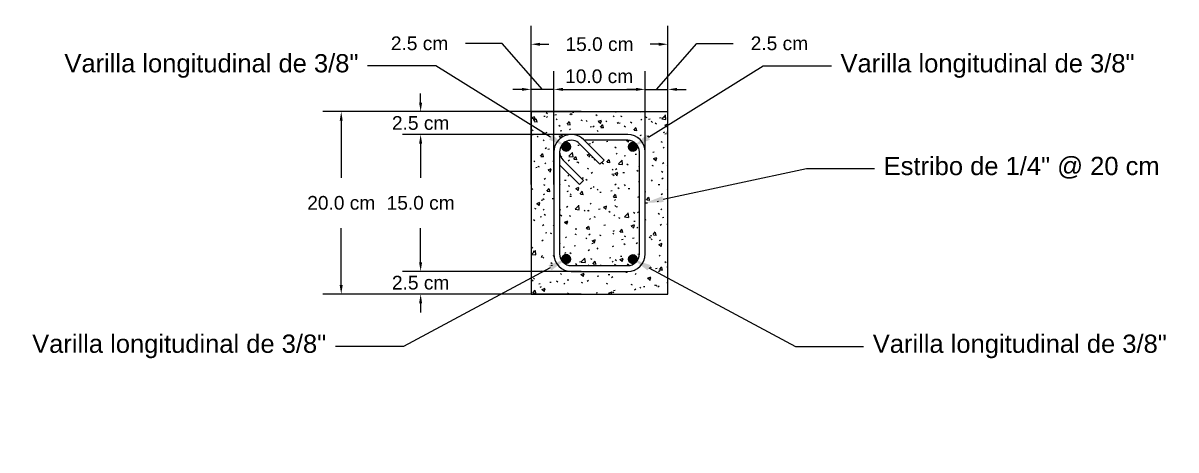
# Model space of a CAD drawing. Header units: metres. Extents: x 258817 to 259192, y 1878716 to 1878911.
# Drawn here: x 259026.933 to 259028.196, y 1878747.125 to 1878747.593 of the extents above; entities that cross this region are included whole.
import ezdxf
from ezdxf import colors
from ezdxf.entities.mleader import LeaderData, LeaderLine
from ezdxf.math import Vec2, Vec3

# ---------------------------------------------------------------- set-up
doc = ezdxf.new("R2010")
doc.units = ezdxf.units.M
doc.header["$MEASUREMENT"] = 0
doc.layers.add('Vistas', color=7, linetype='Continuous')
doc.styles.get("Standard").update_dxf_attribs({"font": 'arial.ttf'})
doc.dimstyles.new('1 a 5', dxfattribs={"dimtxt": 0.015, "dimasz": 0.01, "dimexe": 0.02, "dimexo": 0.02, "dimgap": 0.02, "dimtad": 0, "dimtih": 1, "dimtoh": 1, "dimdec": 1, "dimlfac": 100, "dimzin": 0, "dimdsep": 46, "dimtxsty": 'Standard', "dimcen": 0.01, "dimadec": 0, "dimazin": 0, "dimtfac": 1, "dimtdec": 1, "dimtofl": 0, "dimtmove": 0, "dimatfit": 3, "dimfxl": 1, "dimtolj": 1, "dimtzin": 0, "dimarcsym": 0})

# ---------------------------------------------------------------- blocks, each defined once
blk = doc.blocks.new('*D187')
at = {"layer": 'Defpoints', "color": 0, "transparency": 16777216}
for p in [(259027.6399, 1878747.5695), (259027.4899, 1878747.4956), (259027.6399, 1878747.4956)]:
    blk.add_point(p, dxfattribs=at)
at = {"layer": 'Vistas', "color": 0, "lineweight": -2, "transparency": 16777216}
for p, q in [((259027.4899, 1878747.5156), (259027.4899, 1878747.5895)), ((259027.6399, 1878747.5156), (259027.6399, 1878747.5895)), ((259027.4999, 1878747.5695), (259027.5095, 1878747.5695)), ((259027.6299, 1878747.5695), (259027.6204, 1878747.5695))]:
    blk.add_line(p, q, dxfattribs=at)
at = {"layer": 'Vistas', "color": 0, "transparency": 16777216}
for points in [[(259027.4999, 1878747.5711), (259027.4999, 1878747.5678), (259027.4899, 1878747.5695)], [(259027.6299, 1878747.5711), (259027.6299, 1878747.5678), (259027.6399, 1878747.5695)]]:
    blk.add_solid(points, dxfattribs=at)
at = {"layer": 'Vistas', "color": 0, "transparency": 16777216, "insert": (259027.5649, 1878747.5695), "char_height": 0.015, "attachment_point": 5}
blk.add_mtext('\\A1;15.0 cm', dxfattribs=at)
blk = doc.blocks.new('*D189')
at = {"layer": 'Defpoints', "color": 0, "transparency": 16777216}
for p in [(259027.282, 1878747.4956), (259027.4899, 1878747.4956), (259027.4899, 1878747.2956)]:
    blk.add_point(p, dxfattribs=at)
at = {"layer": 'Vistas', "color": 0, "lineweight": -2, "transparency": 16777216}
for p, q in [((259027.4699, 1878747.4956), (259027.262, 1878747.4956)), ((259027.282, 1878747.4856), (259027.282, 1878747.4232)), ((259027.282, 1878747.3056), (259027.282, 1878747.3679)), ((259027.4699, 1878747.2956), (259027.262, 1878747.2956))]:
    blk.add_line(p, q, dxfattribs=at)
at = {"layer": 'Vistas', "color": 0, "transparency": 16777216}
for points in [[(259027.2803, 1878747.4856), (259027.2836, 1878747.4856), (259027.282, 1878747.4956)], [(259027.2803, 1878747.3056), (259027.2836, 1878747.3056), (259027.282, 1878747.2956)]]:
    blk.add_solid(points, dxfattribs=at)
at = {"layer": 'Vistas', "color": 0, "transparency": 16777216, "insert": (259027.282, 1878747.3956), "char_height": 0.015, "attachment_point": 5}
blk.add_mtext('\\A1;20.0 cm', dxfattribs=at)
blk = doc.blocks.new('*D190')
at = {"layer": 'Defpoints', "color": 0, "transparency": 16777216}
for p in [(259027.369, 1878747.3206), (259027.5649, 1878747.3206), (259027.5649, 1878747.2956)]:
    blk.add_point(p, dxfattribs=at)
at = {"layer": 'Vistas', "color": 0, "lineweight": -2, "transparency": 16777216}
for p, q in [((259027.369, 1878747.3306), (259027.369, 1878747.3406)), ((259027.5449, 1878747.3206), (259027.349, 1878747.3206)), ((259027.5449, 1878747.2956), (259027.349, 1878747.2956)), ((259027.369, 1878747.2856), (259027.369, 1878747.2756))]:
    blk.add_line(p, q, dxfattribs=at)
at = {"layer": 'Vistas', "color": 0, "transparency": 16777216}
for points in [[(259027.3673, 1878747.3306), (259027.3706, 1878747.3306), (259027.369, 1878747.3206)], [(259027.3673, 1878747.2856), (259027.3706, 1878747.2856), (259027.369, 1878747.2956)]]:
    blk.add_solid(points, dxfattribs=at)
at = {"layer": 'Vistas', "color": 0, "transparency": 16777216, "insert": (259027.369, 1878747.3081), "char_height": 0.015, "attachment_point": 5}
blk.add_mtext('\\A1;2.5 cm', dxfattribs=at)
blk = doc.blocks.new('*D191')
at = {"layer": 'Defpoints', "color": 0, "transparency": 16777216}
for p in [(259027.4899, 1878747.52), (259027.4899, 1878747.3956), (259027.5149, 1878747.3956)]:
    blk.add_point(p, dxfattribs=at)
at = {"layer": 'Vistas', "color": 0, "lineweight": -2, "transparency": 16777216}
for p, q in [((259027.4583, 1878747.5704), (259027.4183, 1878747.5704)), ((259027.5024, 1878747.52), (259027.4583, 1878747.5704)), ((259027.4899, 1878747.4156), (259027.4899, 1878747.54)), ((259027.5149, 1878747.4156), (259027.5149, 1878747.54)), ((259027.4799, 1878747.52), (259027.4699, 1878747.52)), ((259027.5149, 1878747.52), (259027.4899, 1878747.52)), ((259027.5249, 1878747.52), (259027.5349, 1878747.52))]:
    blk.add_line(p, q, dxfattribs=at)
at = {"layer": 'Vistas', "color": 0, "transparency": 16777216}
for points in [[(259027.4799, 1878747.5217), (259027.4799, 1878747.5184), (259027.4899, 1878747.52)], [(259027.5249, 1878747.5217), (259027.5249, 1878747.5184), (259027.5149, 1878747.52)]]:
    blk.add_solid(points, dxfattribs=at)
at = {"layer": 'Vistas', "color": 0, "transparency": 16777216, "insert": (259027.3678, 1878747.5704), "char_height": 0.015, "attachment_point": 5}
blk.add_mtext('\\A1;2.5 cm', dxfattribs=at)
blk = doc.blocks.new('*D192')
at = {"layer": 'Defpoints', "color": 0, "transparency": 16777216}
for p in [(259027.6149, 1878747.52), (259027.5149, 1878747.3956), (259027.6149, 1878747.3956)]:
    blk.add_point(p, dxfattribs=at)
at = {"layer": 'Vistas', "color": 0, "lineweight": -2, "transparency": 16777216}
for p, q in [((259027.5149, 1878747.4156), (259027.5149, 1878747.54)), ((259027.6149, 1878747.4156), (259027.6149, 1878747.54)), ((259027.5249, 1878747.52), (259027.6049, 1878747.52))]:
    blk.add_line(p, q, dxfattribs=at)
at = {"layer": 'Vistas', "color": 0, "transparency": 16777216}
for points in [[(259027.5249, 1878747.5217), (259027.5249, 1878747.5184), (259027.5149, 1878747.52)], [(259027.6049, 1878747.5217), (259027.6049, 1878747.5184), (259027.6149, 1878747.52)]]:
    blk.add_solid(points, dxfattribs=at)
at = {"layer": 'Vistas', "color": 0, "transparency": 16777216, "insert": (259027.5645, 1878747.5343), "char_height": 0.015, "attachment_point": 5}
blk.add_mtext('\\A1;10.0 cm', dxfattribs=at)
blk = doc.blocks.new('*D193')
at = {"layer": 'Defpoints', "color": 0, "transparency": 16777216}
for p in [(259027.369, 1878747.4706), (259027.5649, 1878747.4706), (259027.5649, 1878747.3206)]:
    blk.add_point(p, dxfattribs=at)
at = {"layer": 'Vistas', "color": 0, "lineweight": -2, "transparency": 16777216}
for p, q in [((259027.5449, 1878747.4706), (259027.349, 1878747.4706)), ((259027.369, 1878747.4606), (259027.369, 1878747.4232)), ((259027.369, 1878747.3306), (259027.369, 1878747.3679)), ((259027.5449, 1878747.3206), (259027.349, 1878747.3206))]:
    blk.add_line(p, q, dxfattribs=at)
at = {"layer": 'Vistas', "color": 0, "transparency": 16777216}
for points in [[(259027.3673, 1878747.4606), (259027.3706, 1878747.4606), (259027.369, 1878747.4706)], [(259027.3673, 1878747.3306), (259027.3706, 1878747.3306), (259027.369, 1878747.3206)]]:
    blk.add_solid(points, dxfattribs=at)
at = {"layer": 'Vistas', "color": 0, "transparency": 16777216, "insert": (259027.369, 1878747.3956), "char_height": 0.015, "attachment_point": 5}
blk.add_mtext('\\A1;15.0 cm', dxfattribs=at)
blk = doc.blocks.new('*D194')
at = {"layer": 'Defpoints', "color": 0, "transparency": 16777216}
for p in [(259027.6399, 1878747.52), (259027.6149, 1878747.3956), (259027.6399, 1878747.3956)]:
    blk.add_point(p, dxfattribs=at)
at = {"layer": 'Vistas', "color": 0, "lineweight": -2, "transparency": 16777216}
for p, q in [((259027.6274, 1878747.52), (259027.6715, 1878747.5704)), ((259027.6715, 1878747.5704), (259027.7115, 1878747.5704)), ((259027.6149, 1878747.4156), (259027.6149, 1878747.54)), ((259027.6399, 1878747.4156), (259027.6399, 1878747.54)), ((259027.6049, 1878747.52), (259027.5949, 1878747.52)), ((259027.6149, 1878747.52), (259027.6399, 1878747.52)), ((259027.6499, 1878747.52), (259027.6599, 1878747.52))]:
    blk.add_line(p, q, dxfattribs=at)
at = {"layer": 'Vistas', "color": 0, "transparency": 16777216}
for points in [[(259027.6049, 1878747.5217), (259027.6049, 1878747.5184), (259027.6149, 1878747.52)], [(259027.6499, 1878747.5217), (259027.6499, 1878747.5184), (259027.6399, 1878747.52)]]:
    blk.add_solid(points, dxfattribs=at)
at = {"layer": 'Vistas', "color": 0, "transparency": 16777216, "insert": (259027.762, 1878747.5704), "char_height": 0.015, "attachment_point": 5}
blk.add_mtext('\\A1;2.5 cm', dxfattribs=at)
blk = doc.blocks.new('*D203')
at = {"layer": 'Defpoints', "color": 0, "transparency": 16777216}
for p in [(259027.5649, 1878747.4956), (259027.369, 1878747.4706), (259027.5649, 1878747.4706)]:
    blk.add_point(p, dxfattribs=at)
at = {"layer": 'Vistas', "color": 0, "lineweight": -2, "transparency": 16777216}
for p, q in [((259027.369, 1878747.5056), (259027.369, 1878747.5156)), ((259027.5449, 1878747.4956), (259027.349, 1878747.4956)), ((259027.5449, 1878747.4706), (259027.349, 1878747.4706)), ((259027.369, 1878747.4606), (259027.369, 1878747.4506))]:
    blk.add_line(p, q, dxfattribs=at)
at = {"layer": 'Vistas', "color": 0, "transparency": 16777216}
for points in [[(259027.3673, 1878747.5056), (259027.3706, 1878747.5056), (259027.369, 1878747.4956)], [(259027.3673, 1878747.4606), (259027.3706, 1878747.4606), (259027.369, 1878747.4706)]]:
    blk.add_solid(points, dxfattribs=at)
at = {"layer": 'Vistas', "color": 0, "transparency": 16777216, "insert": (259027.369, 1878747.4831), "char_height": 0.015, "attachment_point": 5}
blk.add_mtext('\\A1;2.5 cm', dxfattribs=at)

msp = doc.modelspace()

# ---------------------------------------------------------------- hatches: boundary and pattern name
at = {"layer": 'Vistas'}
h = msp.add_hatch(dxfattribs=at)
h.set_pattern_fill('FP_1', color=256, scale=0.001, style=0, pattern_type=2)
h.set_pattern_definition([(50, (259000.53255, 1878761.685996), (0.0364365, -0.003187713), [0.00381, -0.04191]), (355, (259000.53255, 1878761.685996), (-0.00704845, 0.03821172), [0.003048, -0.033528]), (100.451, (259000.535586, 1878761.68573), (0.029388573, 0.035022944), [0.003238, -0.035618]), (46.184, (259000.53255, 1878761.696156), (0.054216056, -0.008408366), [0.005715, -0.062865]), (96.636, (259000.53707, 1878761.695455), (0.0474805, 0.04948544), [0.004857, -0.053427]), (351.184, (259000.53255, 1878761.696156), (0.04748106, 0.0494846), [0.004572, -0.050292]), (21, (259000.53763, 1878761.693616), (0.030322646, -0.020452802), [0.00381, -0.04191]), (326, (259000.53763, 1878761.693616), (0.012360696, 0.03683788), [0.003048, -0.033528]), (71.451, (259000.540157, 1878761.69191), (0.042683285, 0.016383894), [0.003238, -0.035618]), (37.5, (259000.53255, 1878761.685996), (0.000618067, 0.0169108196), [0.001676, -0.031445, 0.001676, -0.03236, -0.033655]), (37.5, (259000.53255, 1878761.685996), (0.000618067, 0.0169108196), [-0.067158, 0.001676, -0.031979]), (7.5, (259000.53255, 1878761.685996), (0.013364138, 0.020035779), [0.001676, -0.017729, 0.001676, -0.030683, -0.012827]), (7.5, (259000.53255, 1878761.685996), (0.013364138, 0.020035779), [-0.051765, 0.001676, -0.011151]), (327.5, (259000.521221, 1878761.685996), (0.027118159, -0.0011460587), [0.001676, -0.011024, 0.001676, -0.037948, -0.052578]), (327.5, (259000.521221, 1878761.685996), (0.027118159, -0.0011460587), [-0.052324, 0.001676, -0.050902]), (317.5, (259000.51614, 1878761.685996), (0.02962579, 0.00508507), [0.001676, -0.014834, 0.001676, -0.024638, -0.037338]), (317.5, (259000.51614, 1878761.685996), (0.02962579, 0.00508507), [-0.042824, 0.001676, -0.035662])])
h.paths.add_polyline_path([(259027.48991, 1878747.29557), (259027.63991, 1878747.29557), (259027.63991, 1878747.49557), (259027.48991, 1878747.49557), (259027.48991, 1878747.33469)])
h.paths.add_polyline_path([(259027.54294, 1878747.32057), (259027.53396, 1878747.32057), (259027.52903, 1878747.32122), (259027.52443, 1878747.32312), (259027.52049, 1878747.32615), (259027.51746, 1878747.3301), (259027.51556, 1878747.33469), (259027.51491, 1878747.33962), (259027.51491, 1878747.45152), (259027.51556, 1878747.45645), (259027.51746, 1878747.46105), (259027.52049, 1878747.46499), (259027.52443, 1878747.46802), (259027.52903, 1878747.46992), (259027.53396, 1878747.47057), (259027.59586, 1878747.47057), (259027.60079, 1878747.46992), (259027.60538, 1878747.46802), (259027.60933, 1878747.46499), (259027.61235, 1878747.46105), (259027.61426, 1878747.45645), (259027.61491, 1878747.45152), (259027.61491, 1878747.33962), (259027.61426, 1878747.33469), (259027.61235, 1878747.3301), (259027.60933, 1878747.32615), (259027.60538, 1878747.32312), (259027.60079, 1878747.32122), (259027.59586, 1878747.32057), (259027.56988, 1878747.32057)])
h.paths.add_polyline_path([(259027.54743, 1878747.32692), (259027.59586, 1878747.32692), (259027.59914, 1878747.32735), (259027.60221, 1878747.32862), (259027.60484, 1878747.33064), (259027.60686, 1878747.33327), (259027.60812, 1878747.33633), (259027.60856, 1878747.33962), (259027.60856, 1878747.45152), (259027.60812, 1878747.45481), (259027.60686, 1878747.45787), (259027.60484, 1878747.4605), (259027.60221, 1878747.46252), (259027.59914, 1878747.46379), (259027.59586, 1878747.46422), (259027.5482, 1878747.46422), (259027.56988, 1878747.44254), (259027.56539, 1878747.43805), (259027.54294, 1878747.4605), (259027.54031, 1878747.46252), (259027.53724, 1878747.46379), (259027.53396, 1878747.46422), (259027.53067, 1878747.46379), (259027.52761, 1878747.46252), (259027.52498, 1878747.4605), (259027.52296, 1878747.45787), (259027.52169, 1878747.45481), (259027.52126, 1878747.45152), (259027.52169, 1878747.44823), (259027.52296, 1878747.44517), (259027.52498, 1878747.44254), (259027.54743, 1878747.42009), (259027.54294, 1878747.4156), (259027.52126, 1878747.43728), (259027.52126, 1878747.33962), (259027.52169, 1878747.33633), (259027.52296, 1878747.33327), (259027.52498, 1878747.33064), (259027.52761, 1878747.32862), (259027.53067, 1878747.32735), (259027.53396, 1878747.32692), (259027.54294, 1878747.32692)])
h = msp.add_hatch(color=256, dxfattribs=at)
edge = h.paths.add_edge_path()
edge.add_arc((259027.52834, 1878747.45713), 0.00476, 0, 360)
for points in [[(259027.52834, 1878747.45237), (259027.53092, 1878747.45313), (259027.53268, 1878747.45516), (259027.53306, 1878747.45781), (259027.53194, 1878747.46025), (259027.52969, 1878747.4617), (259027.527, 1878747.4617), (259027.52474, 1878747.46025), (259027.52363, 1878747.45781), (259027.52401, 1878747.45516), (259027.52577, 1878747.45313)], [(259027.60215, 1878747.45242), (259027.60459, 1878747.45353), (259027.60604, 1878747.45579), (259027.60604, 1878747.45848), (259027.60459, 1878747.46073), (259027.60215, 1878747.46185), (259027.59949, 1878747.46147), (259027.59746, 1878747.45971), (259027.59671, 1878747.45713), (259027.59746, 1878747.45456), (259027.59949, 1878747.4528)], [(259027.60079, 1878747.32929), (259027.60345, 1878747.32968), (259027.60548, 1878747.33143), (259027.60623, 1878747.33401), (259027.60548, 1878747.33658), (259027.60345, 1878747.33834), (259027.60079, 1878747.33872), (259027.59835, 1878747.33761), (259027.5969, 1878747.33535), (259027.5969, 1878747.33267), (259027.59835, 1878747.33041)], [(259027.52834, 1878747.32925), (259027.53092, 1878747.33), (259027.53268, 1878747.33203), (259027.53306, 1878747.33469), (259027.53194, 1878747.33713), (259027.52969, 1878747.33858), (259027.527, 1878747.33858), (259027.52474, 1878747.33713), (259027.52363, 1878747.33469), (259027.52401, 1878747.33203), (259027.52577, 1878747.33)]]:
    msp.add_hatch(color=256, dxfattribs=at).paths.add_polyline_path(points)
h = msp.add_hatch(color=256, dxfattribs=at)
edge = h.paths.add_edge_path()
edge.add_arc((259027.60147, 1878747.45713), 0.00476, 0, 360)
h = msp.add_hatch(color=256, dxfattribs=at)
edge = h.paths.add_edge_path()
edge.add_arc((259027.52834, 1878747.33401), 0.00476, 0, 360)
h = msp.add_hatch(color=256, dxfattribs=at)
edge = h.paths.add_edge_path()
edge.add_arc((259027.60147, 1878747.33401), 0.00476, 0, 360)

# ---------------------------------------------------------------- linework, layer by layer
for p, q in [((259027.63991, 1878747.49557), (259027.48991, 1878747.49557)), ((259027.48991, 1878747.49557), (259027.48991, 1878747.29557)), ((259027.63991, 1878747.29557), (259027.63991, 1878747.49557)), ((259027.59586, 1878747.47057), (259027.53396, 1878747.47057)), ((259027.56988, 1878747.44254), (259027.54743, 1878747.46499)), ((259027.52474, 1878747.46025), (259027.52363, 1878747.45781)), ((259027.52363, 1878747.45781), (259027.52401, 1878747.45516)), ((259027.52401, 1878747.45516), (259027.52577, 1878747.45313)), ((259027.527, 1878747.4617), (259027.52474, 1878747.46025)), ((259027.52577, 1878747.45313), (259027.52834, 1878747.45237)), ((259027.52969, 1878747.4617), (259027.527, 1878747.4617)), ((259027.52834, 1878747.45237), (259027.53092, 1878747.45313)), ((259027.53194, 1878747.46025), (259027.52969, 1878747.4617)), ((259027.53092, 1878747.45313), (259027.53268, 1878747.45516)), ((259027.53306, 1878747.45781), (259027.53194, 1878747.46025)), ((259027.53268, 1878747.45516), (259027.53306, 1878747.45781)), ((259027.56539, 1878747.43805), (259027.54294, 1878747.4605)), ((259027.59586, 1878747.46422), (259027.5482, 1878747.46422)), ((259027.59746, 1878747.45971), (259027.59671, 1878747.45713)), ((259027.59671, 1878747.45713), (259027.59746, 1878747.45456)), ((259027.59949, 1878747.46147), (259027.59746, 1878747.45971)), ((259027.59746, 1878747.45456), (259027.59949, 1878747.4528)), ((259027.60215, 1878747.46185), (259027.59949, 1878747.46147)), ((259027.59949, 1878747.4528), (259027.60215, 1878747.45242)), ((259027.60459, 1878747.46073), (259027.60215, 1878747.46185)), ((259027.60215, 1878747.45242), (259027.60459, 1878747.45353)), ((259027.60604, 1878747.45848), (259027.60459, 1878747.46073)), ((259027.60459, 1878747.45353), (259027.60604, 1878747.45579)), ((259027.60604, 1878747.45579), (259027.60604, 1878747.45848)), ((259027.51491, 1878747.45152), (259027.51491, 1878747.33962)), ((259027.52126, 1878747.45152), (259027.52126, 1878747.33962)), ((259027.52498, 1878747.44254), (259027.54743, 1878747.42009)), ((259027.56988, 1878747.44254), (259027.56539, 1878747.43805)), ((259027.60856, 1878747.33962), (259027.60856, 1878747.45152)), ((259027.61491, 1878747.33962), (259027.61491, 1878747.45152)), ((259027.52126, 1878747.43728), (259027.54294, 1878747.4156)), ((259027.54294, 1878747.4156), (259027.54743, 1878747.42009)), ((259027.60079, 1878747.33872), (259027.59835, 1878747.33761)), ((259027.60345, 1878747.33834), (259027.60079, 1878747.33872)), ((259027.52474, 1878747.33713), (259027.52363, 1878747.33469)), ((259027.52363, 1878747.33469), (259027.52401, 1878747.33203)), ((259027.52401, 1878747.33203), (259027.52577, 1878747.33)), ((259027.527, 1878747.33858), (259027.52474, 1878747.33713)), ((259027.52577, 1878747.33), (259027.52834, 1878747.32925)), ((259027.52969, 1878747.33858), (259027.527, 1878747.33858)), ((259027.52834, 1878747.32925), (259027.53092, 1878747.33)), ((259027.53194, 1878747.33713), (259027.52969, 1878747.33858)), ((259027.53092, 1878747.33), (259027.53268, 1878747.33203)), ((259027.53306, 1878747.33469), (259027.53194, 1878747.33713)), ((259027.53268, 1878747.33203), (259027.53306, 1878747.33469)), ((259027.53396, 1878747.32692), (259027.59586, 1878747.32692)), ((259027.59835, 1878747.33761), (259027.5969, 1878747.33535)), ((259027.5969, 1878747.33535), (259027.5969, 1878747.33267)), ((259027.5969, 1878747.33267), (259027.59835, 1878747.33041)), ((259027.59835, 1878747.33041), (259027.60079, 1878747.32929)), ((259027.60079, 1878747.32929), (259027.60345, 1878747.32968)), ((259027.60548, 1878747.33658), (259027.60345, 1878747.33834)), ((259027.60345, 1878747.32968), (259027.60548, 1878747.33143)), ((259027.60623, 1878747.33401), (259027.60548, 1878747.33658)), ((259027.60548, 1878747.33143), (259027.60623, 1878747.33401)), ((259027.53396, 1878747.32057), (259027.59586, 1878747.32057)), ((259027.48991, 1878747.29557), (259027.63991, 1878747.29557))]:
    msp.add_line(p, q, dxfattribs=at)
for centre in [(259027.52834, 1878747.45713), (259027.60147, 1878747.45713), (259027.52834, 1878747.33401), (259027.60147, 1878747.33401)]:
    msp.add_circle(centre, 0.00476, dxfattribs=at)
for centre, radius, start, end in [((259027.53396, 1878747.45152), 0.01905, 45, 180), ((259027.59586, 1878747.45152), 0.01905, 0, 90), ((259027.53396, 1878747.45152), 0.0127, 45, 180), ((259027.59586, 1878747.45152), 0.0127, 0, 90), ((259027.53396, 1878747.45152), 0.0127, 180, 225), ((259027.53396, 1878747.33962), 0.01905, 180, 270), ((259027.53396, 1878747.33962), 0.0127, 180, 270), ((259027.59586, 1878747.33962), 0.0127, 270, 0), ((259027.59586, 1878747.33962), 0.01905, 270, 0)]:
    msp.add_arc(centre, radius, start, end, dxfattribs=at)

# ---------------------------------------------------------------- dimensions: what is measured, and where the dimension line sits
dim = msp.add_linear_dim(base=(259027.36897, 1878747.32057), p1=(259027.56491, 1878747.29557), p2=(259027.56491, 1878747.32057), angle=90, dimstyle='1 a 5', override={"dimpost": ' cm'}, dxfattribs=at)
dim.commit()
dim.dimension.update_dxf_attribs({"geometry": '*D190', "text_midpoint": (259027.36897, 1878747.30807), "dimtype": 160})

# ---------------------------------------------------------------- next in the draw order: leaders
ml = msp.add_multileader_mtext('Standard', dxfattribs=at)
ml.set_content('Varilla longitudinal de 3/8"', color=256)
ml.set_leader_properties()
ml.build(insert=Vec2(0, 0))
ml.multileader.update_dxf_attribs({"has_text_frame": 1, "dogleg_length": 0.36, "arrow_head_size": 0.02})
ctx = ml.context
ctx.base_point, ctx.char_height, ctx.arrow_head_size, ctx.landing_gap_size, ctx.plane_origin = Vec3(259026.97017, 1878747.54574), 0.02, 0.02, 0.01, Vec3(259027.52834, 1878747.45713)
ctx.text_align_type = 2
notes = []
notes.append((ctx, [(0, (1, 1, 0), (259027.38552, 1878747.54574), (-1, 0), 0.07465, [(0, [(259027.52834, 1878747.45713)], 0, [])])]))
ctx.mtext.insert, ctx.mtext.alignment, ctx.mtext.flow_direction = Vec3(259027.30087, 1878747.55868), 3, 5
ctx.mtext.has_bg_fill, ctx.mtext.bg_color, ctx.mtext.bg_scale_factor, ctx.mtext.bg_transparency, ctx.mtext.use_window_bg_color = 1, -1027028792, 1.5, 0, 1
ml = msp.add_multileader_mtext('Standard', dxfattribs=at)
ml.set_content('Varilla longitudinal de 3/8"', color=256)
ml.set_leader_properties()
ml.build(insert=Vec2(0, 0))
ml.multileader.update_dxf_attribs({"has_text_frame": 1, "dogleg_length": 0.36, "arrow_head_size": 0.02})
ctx = ml.context
ctx.base_point, ctx.char_height, ctx.arrow_head_size, ctx.landing_gap_size, ctx.plane_origin = Vec3(259027.85426, 1878747.23837), 0.02, 0.02, 0.01, Vec3(259027.60147, 1878747.33401)
notes.append((ctx, [(1, (1, 1, 0), (259027.7796, 1878747.23837), (1, 0), 0.07465, [(0, [(259027.60147, 1878747.33401)], 0, [])])]))
ctx.mtext.insert, ctx.mtext.flow_direction = Vec3(259027.86426, 1878747.25131), 5
ctx.mtext.has_bg_fill, ctx.mtext.bg_color, ctx.mtext.bg_scale_factor, ctx.mtext.bg_transparency, ctx.mtext.use_window_bg_color = 1, -1027028792, 1.5, 0, 1
for ctx, leaders in notes:
    for number, flags, end, landing, length, lines in leaders:
        leader = LeaderData()
        leader.index, (leader.has_last_leader_line, leader.has_dogleg_vector, leader.attachment_direction) = number, flags
        leader.last_leader_point, leader.dogleg_vector, leader.dogleg_length = Vec3(end), Vec3(landing), length
        for number, points, colour, breaks in lines:
            line = LeaderLine()
            line.index, line.vertices, line.color, line.breaks = number, Vec3.list(points), colors.encode_raw_color(colour), breaks
            leader.lines.append(line)
        ctx.leaders.append(leader)

# ---------------------------------------------------------------- next in the draw order: dimensions: what is measured, and where the dimension line sits
for base, p1, p2, override, picture, middle in [((259027.48991, 1878747.52003), (259027.51491, 1878747.39557), (259027.48991, 1878747.39557), {"dimpost": ' cm', "dimtmove": 1}, '*D191', (259027.3983, 1878747.57035)), ((259027.63991, 1878747.56946), (259027.48991, 1878747.49557), (259027.63991, 1878747.49557), {"dimpost": ' cm'}, '*D187', (259027.56491, 1878747.56946)), ((259027.61491, 1878747.52003), (259027.51491, 1878747.39557), (259027.61491, 1878747.39557), {"dimpost": ' cm', "dimtmove": 1}, '*D192', (259027.56446, 1878747.53425))]:
    dim = msp.add_linear_dim(base=base, p1=p1, p2=p2, dimstyle='1 a 5', override=override, dxfattribs=at)
    dim.commit()
    dim.dimension.update_dxf_attribs({"geometry": picture, "text_midpoint": middle, "dimtype": 160})
dim = msp.add_linear_dim(base=(259027.36897, 1878747.47057), p1=(259027.56491, 1878747.49557), p2=(259027.56491, 1878747.47057), angle=270, dimstyle='1 a 5', override={"dimpost": ' cm'}, dxfattribs=at)
dim.commit()
dim.dimension.update_dxf_attribs({"geometry": '*D203', "text_midpoint": (259027.36897, 1878747.48307), "dimtype": 160})
for base, p1, p2, override, picture, middle in [((259027.28198, 1878747.49557), (259027.48991, 1878747.29557), (259027.48991, 1878747.49557), {"dimpost": ' cm'}, '*D189', (259027.28198, 1878747.39557)), ((259027.36897, 1878747.47057), (259027.56491, 1878747.32057), (259027.56491, 1878747.47057), {"dimpost": ' cm', "dimtmove": 1}, '*D193', (259027.36897, 1878747.39557))]:
    dim = msp.add_linear_dim(base=base, p1=p1, p2=p2, angle=90, dimstyle='1 a 5', override=override, dxfattribs=at)
    dim.commit()
    dim.dimension.update_dxf_attribs({"geometry": picture, "text_midpoint": middle})

# ---------------------------------------------------------------- next in the draw order: leaders
ml = msp.add_multileader_mtext('Standard', dxfattribs=at)
ml.set_content('Estribo de 1/4" @ 20 cm', color=256)
ml.set_leader_properties()
ml.build(insert=Vec2(0, 0))
ml.multileader.update_dxf_attribs({"has_text_frame": 1, "dogleg_length": 0.36, "arrow_head_size": 0.02})
ctx = ml.context
ctx.base_point, ctx.char_height, ctx.arrow_head_size, ctx.landing_gap_size, ctx.plane_origin = Vec3(259027.86621, 1878747.43316), 0.02, 0.02, 0.01, Vec3(259027.61491, 1878747.39557)
notes = []
notes.append((ctx, [(1, (1, 1, 0), (259027.79155, 1878747.43316), (1, 0), 0.07465, [(0, [(259027.61491, 1878747.39557)], 0, [])])]))
ctx.mtext.insert, ctx.mtext.flow_direction = Vec3(259027.87621, 1878747.4461), 5
ctx.mtext.has_bg_fill, ctx.mtext.bg_color, ctx.mtext.bg_scale_factor, ctx.mtext.bg_transparency, ctx.mtext.use_window_bg_color = 1, -1027028792, 1.5, 0, 1
ml = msp.add_multileader_mtext('Standard', dxfattribs=at)
ml.set_content('Varilla longitudinal de 3/8"', color=256)
ml.set_leader_properties()
ml.build(insert=Vec2(0, 0))
ml.multileader.update_dxf_attribs({"has_text_frame": 1, "dogleg_length": 0.36, "arrow_head_size": 0.02})
ctx = ml.context
ctx.base_point, ctx.char_height, ctx.arrow_head_size, ctx.landing_gap_size, ctx.plane_origin = Vec3(259026.93486, 1878747.23837), 0.02, 0.02, 0.01, Vec3(259027.52834, 1878747.33401)
ctx.text_align_type = 2
notes.append((ctx, [(1, (1, 1, 0), (259027.35021, 1878747.23837), (-1, 0), 0.07465, [(0, [(259027.52834, 1878747.33401)], 0, [])])]))
ctx.mtext.insert, ctx.mtext.alignment, ctx.mtext.flow_direction = Vec3(259027.26555, 1878747.25131), 3, 5
ctx.mtext.has_bg_fill, ctx.mtext.bg_color, ctx.mtext.bg_scale_factor, ctx.mtext.bg_transparency, ctx.mtext.use_window_bg_color = 1, -1027028792, 1.5, 0, 1
for ctx, leaders in notes:
    for number, flags, end, landing, length, lines in leaders:
        leader = LeaderData()
        leader.index, (leader.has_last_leader_line, leader.has_dogleg_vector, leader.attachment_direction) = number, flags
        leader.last_leader_point, leader.dogleg_vector, leader.dogleg_length = Vec3(end), Vec3(landing), length
        for number, points, colour, breaks in lines:
            line = LeaderLine()
            line.index, line.vertices, line.color, line.breaks = number, Vec3.list(points), colors.encode_raw_color(colour), breaks
            leader.lines.append(line)
        ctx.leaders.append(leader)

# ---------------------------------------------------------------- next in the draw order: dimensions: what is measured, and where the dimension line sits
dim = msp.add_linear_dim(base=(259027.63991, 1878747.52003), p1=(259027.61491, 1878747.39557), p2=(259027.63991, 1878747.39557), angle=180, dimstyle='1 a 5', override={"dimpost": ' cm', "dimtmove": 1}, dxfattribs=at)
dim.commit()
dim.dimension.update_dxf_attribs({"geometry": '*D194', "text_midpoint": (259027.73151, 1878747.57035), "dimtype": 160})

# ---------------------------------------------------------------- next in the draw order: leaders
ml = msp.add_multileader_mtext('Standard', dxfattribs=at)
ml.set_content('Varilla longitudinal de 3/8"', color=256)
ml.set_leader_properties()
ml.build(insert=Vec2(0, 0))
ml.multileader.update_dxf_attribs({"has_text_frame": 1, "dogleg_length": 0.36, "arrow_head_size": 0.02})
ctx = ml.context
ctx.base_point, ctx.char_height, ctx.arrow_head_size, ctx.landing_gap_size, ctx.plane_origin = Vec3(259027.81894, 1878747.54574), 0.02, 0.02, 0.01, Vec3(259027.60147, 1878747.45713)
notes = []
notes.append((ctx, [(0, (1, 1, 0), (259027.74429, 1878747.54574), (1, 0), 0.07465, [(0, [(259027.60147, 1878747.45713)], 0, [])])]))
ctx.mtext.insert, ctx.mtext.flow_direction = Vec3(259027.82894, 1878747.55868), 5
ctx.mtext.has_bg_fill, ctx.mtext.bg_color, ctx.mtext.bg_scale_factor, ctx.mtext.bg_transparency, ctx.mtext.use_window_bg_color = 1, -1027028792, 1.5, 0, 1
for ctx, leaders in notes:
    for number, flags, end, landing, length, lines in leaders:
        leader = LeaderData()
        leader.index, (leader.has_last_leader_line, leader.has_dogleg_vector, leader.attachment_direction) = number, flags
        leader.last_leader_point, leader.dogleg_vector, leader.dogleg_length = Vec3(end), Vec3(landing), length
        for number, points, colour, breaks in lines:
            line = LeaderLine()
            line.index, line.vertices, line.color, line.breaks = number, Vec3.list(points), colors.encode_raw_color(colour), breaks
            leader.lines.append(line)
        ctx.leaders.append(leader)

doc.saveas('drawing.dxf')
